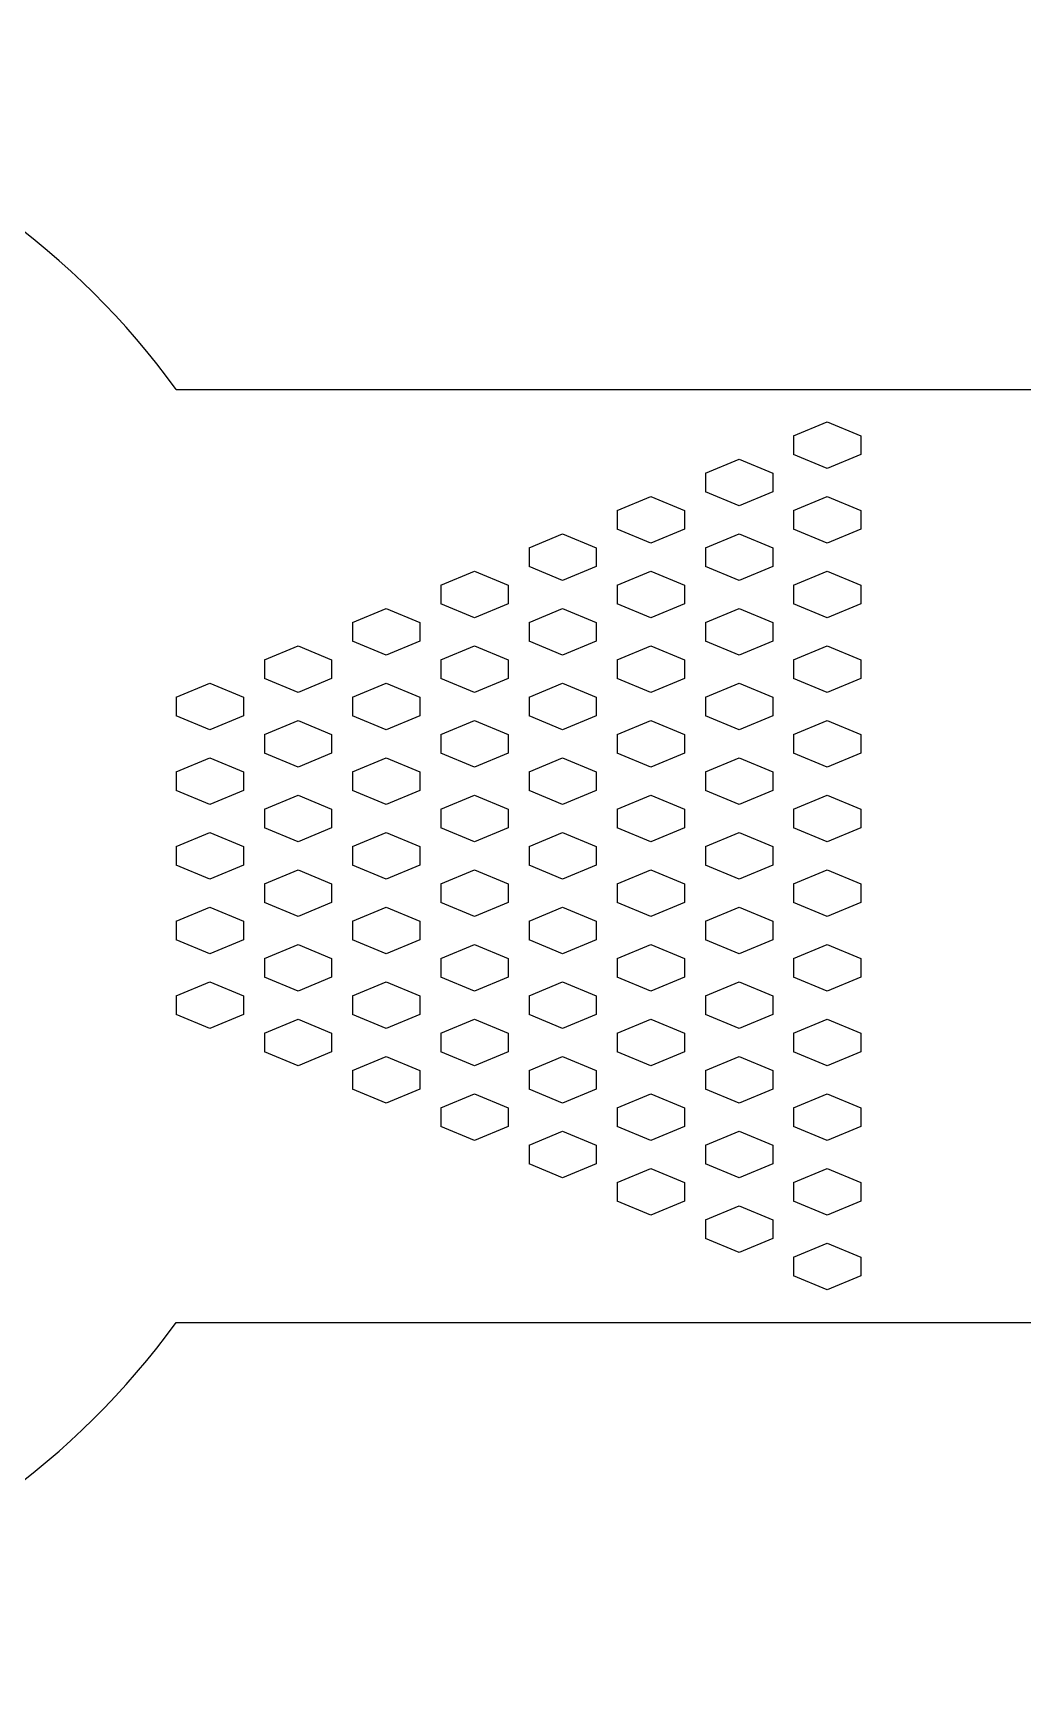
# Model space of a CAD drawing. Header units: inches. Extents: x -271009 to 5700, y -37000 to 38138.
# Drawn here: x -138871 to -137795, y 5427 to 7239 of the extents above; entities that cross this region are included whole.
import ezdxf

# ---------------------------------------------------------------- set-up
doc = ezdxf.new("R2010")
doc.units = ezdxf.units.IN
doc.header["$MEASUREMENT"] = 0

msp = doc.modelspace()

# ---------------------------------------------------------------- linework, layer by layer
for p, q in [((-138715.3, 6851.2), (-135759, 6851.2)), ((-138043.9, 6800.5), (-138007.3, 6815.7)), ((-138007.3, 6815.7), (-137970.8, 6800.5)), ((-138043.9, 6800.5), (-138043.9, 6780.2)), ((-137970.8, 6800.5), (-137970.8, 6780.2)), ((-138007.3, 6765), (-138043.9, 6780.2)), ((-137970.8, 6780.2), (-138007.3, 6765)), ((-138139.8, 6759.9), (-138103.3, 6775.1)), ((-138139.8, 6759.9), (-138139.8, 6739.6)), ((-138103.3, 6775.1), (-138066.7, 6759.9)), ((-138066.7, 6759.9), (-138066.7, 6739.6)), ((-138103.3, 6724.4), (-138139.8, 6739.6)), ((-138066.7, 6739.6), (-138103.3, 6724.4)), ((-138235.7, 6719.3), (-138199.2, 6734.5)), ((-138199.2, 6734.5), (-138162.6, 6719.3)), ((-138043.9, 6719.3), (-138007.3, 6734.5)), ((-138007.3, 6734.5), (-137970.8, 6719.3)), ((-138235.7, 6719.3), (-138235.7, 6699)), ((-138162.6, 6719.3), (-138162.6, 6699)), ((-138043.9, 6719.3), (-138043.9, 6699)), ((-137970.8, 6719.3), (-137970.8, 6699)), ((-138331.6, 6678.7), (-138295.1, 6693.9)), ((-138295.1, 6693.9), (-138258.6, 6678.7)), ((-138199.2, 6683.8), (-138235.7, 6699)), ((-138162.6, 6699), (-138199.2, 6683.8)), ((-138139.8, 6678.7), (-138103.3, 6693.9)), ((-138103.3, 6693.9), (-138066.7, 6678.7)), ((-138007.3, 6683.8), (-138043.9, 6699)), ((-137970.8, 6699), (-138007.3, 6683.8)), ((-138331.6, 6678.7), (-138331.6, 6658.4)), ((-138258.6, 6678.7), (-138258.6, 6658.4)), ((-138139.8, 6678.7), (-138139.8, 6658.4)), ((-138066.7, 6678.7), (-138066.7, 6658.4)), ((-138427.6, 6638.1), (-138391, 6653.3)), ((-138391, 6653.3), (-138354.5, 6638.1)), ((-138295.1, 6643.2), (-138331.6, 6658.4)), ((-138258.6, 6658.4), (-138295.1, 6643.2)), ((-138235.7, 6638.1), (-138199.2, 6653.3)), ((-138199.2, 6653.3), (-138162.6, 6638.1)), ((-138103.3, 6643.2), (-138139.8, 6658.4)), ((-138066.7, 6658.4), (-138103.3, 6643.2)), ((-138043.9, 6638.1), (-138007.3, 6653.3)), ((-138007.3, 6653.3), (-137970.8, 6638.1)), ((-138427.6, 6638.1), (-138427.6, 6617.8)), ((-138354.5, 6638.1), (-138354.5, 6617.8)), ((-138235.7, 6638.1), (-138235.7, 6617.8)), ((-138162.6, 6638.1), (-138162.6, 6617.8)), ((-138043.9, 6638.1), (-138043.9, 6617.8)), ((-137970.8, 6638.1), (-137970.8, 6617.8)), ((-138523.5, 6597.5), (-138486.9, 6612.7)), ((-138486.9, 6612.7), (-138450.4, 6597.5)), ((-138391, 6602.6), (-138427.6, 6617.8)), ((-138354.5, 6617.8), (-138391, 6602.6)), ((-138331.6, 6597.5), (-138295.1, 6612.7)), ((-138295.1, 6612.7), (-138258.6, 6597.5)), ((-138199.2, 6602.6), (-138235.7, 6617.8)), ((-138162.6, 6617.8), (-138199.2, 6602.6)), ((-138139.8, 6597.5), (-138103.3, 6612.7)), ((-138103.3, 6612.7), (-138066.7, 6597.5)), ((-138007.3, 6602.6), (-138043.9, 6617.8)), ((-137970.8, 6617.8), (-138007.3, 6602.6)), ((-138523.5, 6597.5), (-138523.5, 6577.2)), ((-138450.4, 6597.5), (-138450.4, 6577.2)), ((-138331.6, 6597.5), (-138331.6, 6577.2)), ((-138258.6, 6597.5), (-138258.6, 6577.2)), ((-138139.8, 6597.5), (-138139.8, 6577.2)), ((-138066.7, 6597.5), (-138066.7, 6577.2)), ((-138486.9, 6562), (-138523.5, 6577.2)), ((-138450.4, 6577.2), (-138486.9, 6562)), ((-138295.1, 6562), (-138331.6, 6577.2)), ((-138258.6, 6577.2), (-138295.1, 6562)), ((-138103.3, 6562), (-138139.8, 6577.2)), ((-138066.7, 6577.2), (-138103.3, 6562)), ((-138619.4, 6556.9), (-138582.8, 6572.1)), ((-138582.8, 6572.1), (-138546.3, 6556.9)), ((-138427.6, 6556.9), (-138391, 6572.1)), ((-138391, 6572.1), (-138354.5, 6556.9)), ((-138235.7, 6556.9), (-138199.2, 6572.1)), ((-138199.2, 6572.1), (-138162.6, 6556.9)), ((-138043.9, 6556.9), (-138007.3, 6572.1)), ((-138007.3, 6572.1), (-137970.8, 6556.9)), ((-138619.4, 6556.9), (-138619.4, 6536.6)), ((-138546.3, 6556.9), (-138546.3, 6536.6)), ((-138427.6, 6556.9), (-138427.6, 6536.6)), ((-138354.5, 6556.9), (-138354.5, 6536.6)), ((-138235.7, 6556.9), (-138235.7, 6536.6)), ((-138162.6, 6556.9), (-138162.6, 6536.6)), ((-138043.9, 6556.9), (-138043.9, 6536.6)), ((-137970.8, 6556.9), (-137970.8, 6536.6)), ((-138715.3, 6516.3), (-138678.8, 6531.5)), ((-138678.8, 6531.5), (-138642.2, 6516.3)), ((-138582.8, 6521.4), (-138619.4, 6536.6)), ((-138546.3, 6536.6), (-138582.8, 6521.4)), ((-138523.5, 6516.3), (-138486.9, 6531.5)), ((-138486.9, 6531.5), (-138450.4, 6516.3)), ((-138391, 6521.4), (-138427.6, 6536.6)), ((-138354.5, 6536.6), (-138391, 6521.4)), ((-138331.6, 6516.3), (-138295.1, 6531.5)), ((-138295.1, 6531.5), (-138258.6, 6516.3)), ((-138199.2, 6521.4), (-138235.7, 6536.6)), ((-138162.6, 6536.6), (-138199.2, 6521.4)), ((-138139.8, 6516.3), (-138103.3, 6531.5)), ((-138103.3, 6531.5), (-138066.7, 6516.3)), ((-138007.3, 6521.4), (-138043.9, 6536.6)), ((-137970.8, 6536.6), (-138007.3, 6521.4)), ((-138715.3, 6516.3), (-138715.3, 6496)), ((-138642.2, 6516.3), (-138642.2, 6496)), ((-138523.5, 6516.3), (-138523.5, 6496)), ((-138450.4, 6516.3), (-138450.4, 6496)), ((-138331.6, 6516.3), (-138331.6, 6496)), ((-138258.6, 6516.3), (-138258.6, 6496)), ((-138139.8, 6516.3), (-138139.8, 6496)), ((-138066.7, 6516.3), (-138066.7, 6496)), ((-138678.8, 6480.8), (-138715.3, 6496)), ((-138642.2, 6496), (-138678.8, 6480.8)), ((-138619.4, 6475.7), (-138582.8, 6490.9)), ((-138582.8, 6490.9), (-138546.3, 6475.7)), ((-138486.9, 6480.8), (-138523.5, 6496)), ((-138450.4, 6496), (-138486.9, 6480.8)), ((-138427.6, 6475.7), (-138391, 6490.9)), ((-138391, 6490.9), (-138354.5, 6475.7)), ((-138295.1, 6480.8), (-138331.6, 6496)), ((-138258.6, 6496), (-138295.1, 6480.8)), ((-138235.7, 6475.7), (-138199.2, 6490.9)), ((-138199.2, 6490.9), (-138162.6, 6475.7)), ((-138103.3, 6480.8), (-138139.8, 6496)), ((-138066.7, 6496), (-138103.3, 6480.8)), ((-138043.9, 6475.7), (-138007.3, 6490.9)), ((-138007.3, 6490.9), (-137970.8, 6475.7)), ((-138619.4, 6475.7), (-138619.4, 6455.4)), ((-138546.3, 6475.7), (-138546.3, 6455.4)), ((-138427.6, 6475.7), (-138427.6, 6455.4)), ((-138354.5, 6475.7), (-138354.5, 6455.4)), ((-138235.7, 6475.7), (-138235.7, 6455.4)), ((-138162.6, 6475.7), (-138162.6, 6455.4)), ((-138043.9, 6475.7), (-138043.9, 6455.4)), ((-137970.8, 6475.7), (-137970.8, 6455.4)), ((-138715.3, 6435.1), (-138678.8, 6450.3)), ((-138678.8, 6450.3), (-138642.2, 6435.1)), ((-138582.8, 6440.2), (-138619.4, 6455.4)), ((-138546.3, 6455.4), (-138582.8, 6440.2)), ((-138523.5, 6435.1), (-138486.9, 6450.3)), ((-138486.9, 6450.3), (-138450.4, 6435.1)), ((-138391, 6440.2), (-138427.6, 6455.4)), ((-138354.5, 6455.4), (-138391, 6440.2)), ((-138331.6, 6435.1), (-138295.1, 6450.3)), ((-138295.1, 6450.3), (-138258.6, 6435.1)), ((-138199.2, 6440.2), (-138235.7, 6455.4)), ((-138162.6, 6455.4), (-138199.2, 6440.2)), ((-138139.8, 6435.1), (-138103.3, 6450.3)), ((-138103.3, 6450.3), (-138066.7, 6435.1)), ((-138007.3, 6440.2), (-138043.9, 6455.4)), ((-137970.8, 6455.4), (-138007.3, 6440.2)), ((-138715.3, 6435.1), (-138715.3, 6414.8)), ((-138642.2, 6435.1), (-138642.2, 6414.8)), ((-138523.5, 6435.1), (-138523.5, 6414.8)), ((-138450.4, 6435.1), (-138450.4, 6414.8)), ((-138331.6, 6435.1), (-138331.6, 6414.8)), ((-138258.6, 6435.1), (-138258.6, 6414.8)), ((-138139.8, 6435.1), (-138139.8, 6414.8)), ((-138066.7, 6435.1), (-138066.7, 6414.8)), ((-138678.8, 6399.6), (-138715.3, 6414.8)), ((-138642.2, 6414.8), (-138678.8, 6399.6)), ((-138486.9, 6399.6), (-138523.5, 6414.8)), ((-138450.4, 6414.8), (-138486.9, 6399.6)), ((-138295.1, 6399.6), (-138331.6, 6414.8)), ((-138258.6, 6414.8), (-138295.1, 6399.6)), ((-138103.3, 6399.6), (-138139.8, 6414.8)), ((-138066.7, 6414.8), (-138103.3, 6399.6)), ((-138619.4, 6394.5), (-138582.8, 6409.7)), ((-138582.8, 6409.7), (-138546.3, 6394.5)), ((-138427.6, 6394.5), (-138391, 6409.7)), ((-138391, 6409.7), (-138354.5, 6394.5)), ((-138235.7, 6394.5), (-138199.2, 6409.7)), ((-138199.2, 6409.7), (-138162.6, 6394.5)), ((-138043.9, 6394.5), (-138007.3, 6409.7)), ((-138007.3, 6409.7), (-137970.8, 6394.5)), ((-138619.4, 6394.5), (-138619.4, 6374.2)), ((-138546.3, 6394.5), (-138546.3, 6374.2)), ((-138427.6, 6394.5), (-138427.6, 6374.2)), ((-138354.5, 6394.5), (-138354.5, 6374.2)), ((-138235.7, 6394.5), (-138235.7, 6374.2)), ((-138162.6, 6394.5), (-138162.6, 6374.2)), ((-138043.9, 6394.5), (-138043.9, 6374.2)), ((-137970.8, 6394.5), (-137970.8, 6374.2)), ((-138715.3, 6353.9), (-138678.8, 6369.1)), ((-138678.8, 6369.1), (-138642.2, 6353.9)), ((-138582.8, 6359), (-138619.4, 6374.2)), ((-138546.3, 6374.2), (-138582.8, 6359)), ((-138523.5, 6353.9), (-138486.9, 6369.1)), ((-138486.9, 6369.1), (-138450.4, 6353.9)), ((-138391, 6359), (-138427.6, 6374.2)), ((-138354.5, 6374.2), (-138391, 6359)), ((-138331.6, 6353.9), (-138295.1, 6369.1)), ((-138295.1, 6369.1), (-138258.6, 6353.9)), ((-138199.2, 6359), (-138235.7, 6374.2)), ((-138162.6, 6374.2), (-138199.2, 6359)), ((-138139.8, 6353.9), (-138103.3, 6369.1)), ((-138103.3, 6369.1), (-138066.7, 6353.9)), ((-138007.3, 6359), (-138043.9, 6374.2)), ((-137970.8, 6374.2), (-138007.3, 6359)), ((-138715.3, 6353.9), (-138715.3, 6333.6)), ((-138642.2, 6353.9), (-138642.2, 6333.6)), ((-138523.5, 6353.9), (-138523.5, 6333.6)), ((-138450.4, 6353.9), (-138450.4, 6333.6)), ((-138331.6, 6353.9), (-138331.6, 6333.6)), ((-138258.6, 6353.9), (-138258.6, 6333.6)), ((-138139.8, 6353.9), (-138139.8, 6333.6)), ((-138066.7, 6353.9), (-138066.7, 6333.6)), ((-138678.8, 6318.4), (-138715.3, 6333.6)), ((-138642.2, 6333.6), (-138678.8, 6318.4)), ((-138619.4, 6313.3), (-138582.8, 6328.5)), ((-138582.8, 6328.5), (-138546.3, 6313.3)), ((-138486.9, 6318.4), (-138523.5, 6333.6)), ((-138450.4, 6333.6), (-138486.9, 6318.4)), ((-138427.6, 6313.3), (-138391, 6328.5)), ((-138391, 6328.5), (-138354.5, 6313.3)), ((-138295.1, 6318.4), (-138331.6, 6333.6)), ((-138258.6, 6333.6), (-138295.1, 6318.4)), ((-138235.7, 6313.3), (-138199.2, 6328.5)), ((-138199.2, 6328.5), (-138162.6, 6313.3)), ((-138103.3, 6318.4), (-138139.8, 6333.6)), ((-138066.7, 6333.6), (-138103.3, 6318.4)), ((-138043.9, 6313.3), (-138007.3, 6328.5)), ((-138007.3, 6328.5), (-137970.8, 6313.3)), ((-138619.4, 6313.3), (-138619.4, 6293)), ((-138546.3, 6313.3), (-138546.3, 6293)), ((-138427.6, 6313.3), (-138427.6, 6293)), ((-138354.5, 6313.3), (-138354.5, 6293)), ((-138235.7, 6313.3), (-138235.7, 6293)), ((-138162.6, 6313.3), (-138162.6, 6293)), ((-138043.9, 6313.3), (-138043.9, 6293)), ((-137970.8, 6313.3), (-137970.8, 6293)), ((-138715.3, 6272.7), (-138678.8, 6287.9)), ((-138678.8, 6287.9), (-138642.2, 6272.7)), ((-138582.8, 6277.8), (-138619.4, 6293)), ((-138546.3, 6293), (-138582.8, 6277.8)), ((-138523.5, 6272.7), (-138486.9, 6287.9)), ((-138486.9, 6287.9), (-138450.4, 6272.7)), ((-138391, 6277.8), (-138427.6, 6293)), ((-138354.5, 6293), (-138391, 6277.8)), ((-138331.6, 6272.7), (-138295.1, 6287.9)), ((-138295.1, 6287.9), (-138258.6, 6272.7)), ((-138199.2, 6277.8), (-138235.7, 6293)), ((-138162.6, 6293), (-138199.2, 6277.8)), ((-138139.8, 6272.7), (-138103.3, 6287.9)), ((-138103.3, 6287.9), (-138066.7, 6272.7)), ((-138007.3, 6277.8), (-138043.9, 6293)), ((-137970.8, 6293), (-138007.3, 6277.8)), ((-138715.3, 6272.7), (-138715.3, 6252.4)), ((-138642.2, 6272.7), (-138642.2, 6252.4)), ((-138523.5, 6272.7), (-138523.5, 6252.4)), ((-138450.4, 6272.7), (-138450.4, 6252.4)), ((-138331.6, 6272.7), (-138331.6, 6252.4)), ((-138258.6, 6272.7), (-138258.6, 6252.4)), ((-138139.8, 6272.7), (-138139.8, 6252.4)), ((-138066.7, 6272.7), (-138066.7, 6252.4)), ((-138678.8, 6237.2), (-138715.3, 6252.4)), ((-138642.2, 6252.4), (-138678.8, 6237.2)), ((-138486.9, 6237.2), (-138523.5, 6252.4)), ((-138450.4, 6252.4), (-138486.9, 6237.2)), ((-138295.1, 6237.2), (-138331.6, 6252.4)), ((-138258.6, 6252.4), (-138295.1, 6237.2)), ((-138103.3, 6237.2), (-138139.8, 6252.4)), ((-138066.7, 6252.4), (-138103.3, 6237.2)), ((-138619.4, 6232.1), (-138582.8, 6247.3)), ((-138619.4, 6232.1), (-138619.4, 6211.8)), ((-138582.8, 6247.3), (-138546.3, 6232.1)), ((-138546.3, 6232.1), (-138546.3, 6211.8)), ((-138427.6, 6232.1), (-138391, 6247.3)), ((-138427.6, 6232.1), (-138427.6, 6211.8)), ((-138391, 6247.3), (-138354.5, 6232.1)), ((-138354.5, 6232.1), (-138354.5, 6211.8)), ((-138235.7, 6232.1), (-138199.2, 6247.3)), ((-138235.7, 6232.1), (-138235.7, 6211.8)), ((-138199.2, 6247.3), (-138162.6, 6232.1)), ((-138162.6, 6232.1), (-138162.6, 6211.8)), ((-138043.9, 6232.1), (-138007.3, 6247.3)), ((-138043.9, 6232.1), (-138043.9, 6211.8)), ((-138007.3, 6247.3), (-137970.8, 6232.1)), ((-137970.8, 6232.1), (-137970.8, 6211.8)), ((-138715.3, 6191.5), (-138678.8, 6206.7)), ((-138678.8, 6206.7), (-138642.2, 6191.5)), ((-138582.8, 6196.6), (-138619.4, 6211.8)), ((-138546.3, 6211.8), (-138582.8, 6196.6)), ((-138523.5, 6191.5), (-138486.9, 6206.7)), ((-138486.9, 6206.7), (-138450.4, 6191.5)), ((-138391, 6196.6), (-138427.6, 6211.8)), ((-138354.5, 6211.8), (-138391, 6196.6)), ((-138331.6, 6191.5), (-138295.1, 6206.7)), ((-138295.1, 6206.7), (-138258.6, 6191.5)), ((-138199.2, 6196.6), (-138235.7, 6211.8)), ((-138162.6, 6211.8), (-138199.2, 6196.6)), ((-138139.8, 6191.5), (-138103.3, 6206.7)), ((-138103.3, 6206.7), (-138066.7, 6191.5)), ((-138007.3, 6196.6), (-138043.9, 6211.8)), ((-137970.8, 6211.8), (-138007.3, 6196.6)), ((-138715.3, 6191.5), (-138715.3, 6171.2)), ((-138642.2, 6191.5), (-138642.2, 6171.2)), ((-138523.5, 6191.5), (-138523.5, 6171.2)), ((-138450.4, 6191.5), (-138450.4, 6171.2)), ((-138331.6, 6191.5), (-138331.6, 6171.2)), ((-138258.6, 6191.5), (-138258.6, 6171.2)), ((-138139.8, 6191.5), (-138139.8, 6171.2)), ((-138066.7, 6191.5), (-138066.7, 6171.2)), ((-138678.8, 6156), (-138715.3, 6171.2)), ((-138642.2, 6171.2), (-138678.8, 6156)), ((-138619.4, 6150.9), (-138582.8, 6166.1)), ((-138582.8, 6166.1), (-138546.3, 6150.9)), ((-138486.9, 6156), (-138523.5, 6171.2)), ((-138450.4, 6171.2), (-138486.9, 6156)), ((-138427.6, 6150.9), (-138391, 6166.1)), ((-138391, 6166.1), (-138354.5, 6150.9)), ((-138295.1, 6156), (-138331.6, 6171.2)), ((-138258.6, 6171.2), (-138295.1, 6156)), ((-138235.7, 6150.9), (-138199.2, 6166.1)), ((-138199.2, 6166.1), (-138162.6, 6150.9)), ((-138103.3, 6156), (-138139.8, 6171.2)), ((-138066.7, 6171.2), (-138103.3, 6156)), ((-138043.9, 6150.9), (-138007.3, 6166.1)), ((-138007.3, 6166.1), (-137970.8, 6150.9)), ((-138619.4, 6150.9), (-138619.4, 6130.6)), ((-138546.3, 6150.9), (-138546.3, 6130.6)), ((-138427.6, 6150.9), (-138427.6, 6130.6)), ((-138354.5, 6150.9), (-138354.5, 6130.6)), ((-138235.7, 6150.9), (-138235.7, 6130.6)), ((-138162.6, 6150.9), (-138162.6, 6130.6)), ((-138043.9, 6150.9), (-138043.9, 6130.6)), ((-137970.8, 6150.9), (-137970.8, 6130.6)), ((-138582.8, 6115.4), (-138619.4, 6130.6)), ((-138546.3, 6130.6), (-138582.8, 6115.4)), ((-138523.5, 6110.3), (-138486.9, 6125.5)), ((-138486.9, 6125.5), (-138450.4, 6110.3)), ((-138391, 6115.4), (-138427.6, 6130.6)), ((-138354.5, 6130.6), (-138391, 6115.4)), ((-138331.6, 6110.3), (-138295.1, 6125.5)), ((-138295.1, 6125.5), (-138258.6, 6110.3)), ((-138199.2, 6115.4), (-138235.7, 6130.6)), ((-138162.6, 6130.6), (-138199.2, 6115.4)), ((-138139.8, 6110.3), (-138103.3, 6125.5)), ((-138103.3, 6125.5), (-138066.7, 6110.3)), ((-138007.3, 6115.4), (-138043.9, 6130.6)), ((-137970.8, 6130.6), (-138007.3, 6115.4)), ((-138523.5, 6110.3), (-138523.5, 6090)), ((-138450.4, 6110.3), (-138450.4, 6090)), ((-138331.6, 6110.3), (-138331.6, 6090)), ((-138258.6, 6110.3), (-138258.6, 6090)), ((-138139.8, 6110.3), (-138139.8, 6090)), ((-138066.7, 6110.3), (-138066.7, 6090)), ((-138486.9, 6074.8), (-138523.5, 6090)), ((-138450.4, 6090), (-138486.9, 6074.8)), ((-138295.1, 6074.8), (-138331.6, 6090)), ((-138258.6, 6090), (-138295.1, 6074.8)), ((-138103.3, 6074.8), (-138139.8, 6090)), ((-138066.7, 6090), (-138103.3, 6074.8)), ((-138427.6, 6069.7), (-138391, 6084.9)), ((-138427.6, 6069.7), (-138427.6, 6049.4)), ((-138391, 6084.9), (-138354.5, 6069.7)), ((-138354.5, 6069.7), (-138354.5, 6049.4)), ((-138235.7, 6069.7), (-138199.2, 6084.9)), ((-138235.7, 6069.7), (-138235.7, 6049.4)), ((-138199.2, 6084.9), (-138162.6, 6069.7)), ((-138162.6, 6069.7), (-138162.6, 6049.4)), ((-138043.9, 6069.7), (-138007.3, 6084.9)), ((-138043.9, 6069.7), (-138043.9, 6049.4)), ((-138007.3, 6084.9), (-137970.8, 6069.7)), ((-137970.8, 6069.7), (-137970.8, 6049.4)), ((-138391, 6034.2), (-138427.6, 6049.4)), ((-138354.5, 6049.4), (-138391, 6034.2)), ((-138331.6, 6029.1), (-138295.1, 6044.3)), ((-138295.1, 6044.3), (-138258.6, 6029.1)), ((-138199.2, 6034.2), (-138235.7, 6049.4)), ((-138162.6, 6049.4), (-138199.2, 6034.2)), ((-138139.8, 6029.1), (-138103.3, 6044.3)), ((-138103.3, 6044.3), (-138066.7, 6029.1)), ((-138007.3, 6034.2), (-138043.9, 6049.4)), ((-137970.8, 6049.4), (-138007.3, 6034.2)), ((-138331.6, 6029.1), (-138331.6, 6008.8)), ((-138258.6, 6029.1), (-138258.6, 6008.8)), ((-138139.8, 6029.1), (-138139.8, 6008.8)), ((-138066.7, 6029.1), (-138066.7, 6008.8)), ((-138295.1, 5993.6), (-138331.6, 6008.8)), ((-138258.6, 6008.8), (-138295.1, 5993.6)), ((-138235.7, 5988.5), (-138199.2, 6003.7)), ((-138199.2, 6003.7), (-138162.6, 5988.5)), ((-138103.3, 5993.6), (-138139.8, 6008.8)), ((-138066.7, 6008.8), (-138103.3, 5993.6)), ((-138043.9, 5988.5), (-138007.3, 6003.7)), ((-138007.3, 6003.7), (-137970.8, 5988.5)), ((-138235.7, 5988.5), (-138235.7, 5968.2)), ((-138162.6, 5988.5), (-138162.6, 5968.2)), ((-138043.9, 5988.5), (-138043.9, 5968.2)), ((-137970.8, 5988.5), (-137970.8, 5968.2)), ((-138199.2, 5953), (-138235.7, 5968.2)), ((-138162.6, 5968.2), (-138199.2, 5953)), ((-138139.8, 5947.9), (-138103.3, 5963.1)), ((-138103.3, 5963.1), (-138066.7, 5947.9)), ((-138007.3, 5953), (-138043.9, 5968.2)), ((-137970.8, 5968.2), (-138007.3, 5953)), ((-138139.8, 5947.9), (-138139.8, 5927.6)), ((-138066.7, 5947.9), (-138066.7, 5927.6)), ((-138103.3, 5912.4), (-138139.8, 5927.6)), ((-138066.7, 5927.6), (-138103.3, 5912.4)), ((-138043.9, 5907.3), (-138007.3, 5922.5)), ((-138043.9, 5907.3), (-138043.9, 5887)), ((-138007.3, 5922.5), (-137970.8, 5907.3)), ((-137970.8, 5907.3), (-137970.8, 5887)), ((-138007.3, 5871.8), (-138043.9, 5887)), ((-137970.8, 5887), (-138007.3, 5871.8)), ((-138715.3, 5836.2), (-135759, 5836.2))]:
    msp.add_line(p, q)
msp.add_lwpolyline([(-137000, 35000, 6), (-113000, 35000)], format="xyb", close=True)
msp.add_arc((-139413, 6343.7), 862.7, 36.0319, 323.9681)

doc.saveas('drawing.dxf')
